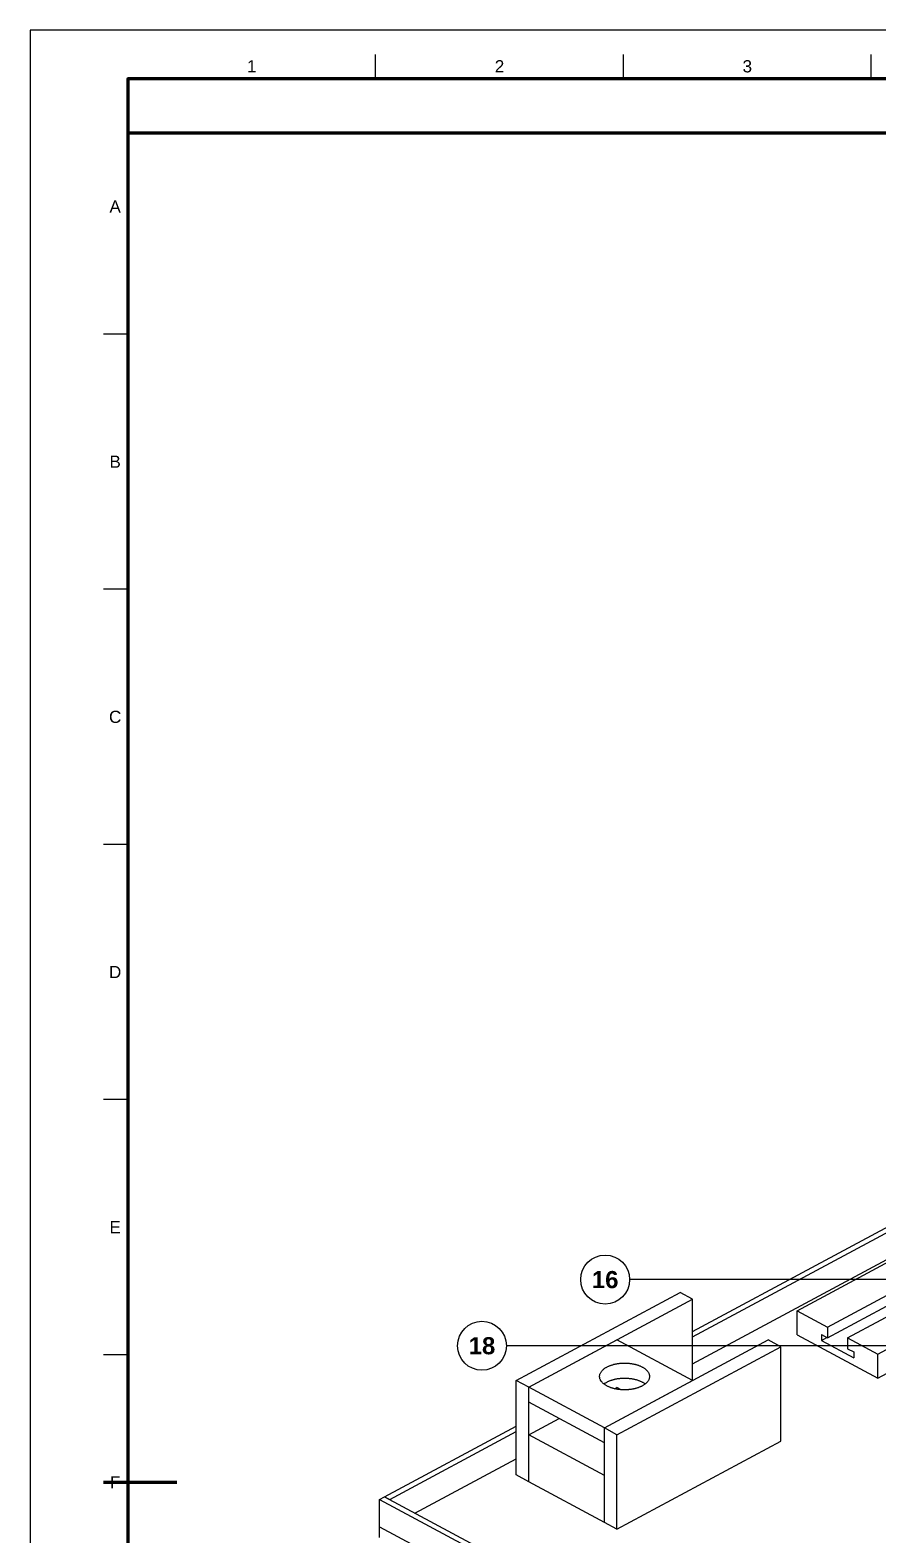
# Model space of a CAD drawing. Header units: millimetres. Extents: x 0 to 841, y 0 to 594.
# Drawn here: x 0 to 173.4, y 286.2 to 594 of the extents above; entities that cross this region are included whole.
import ezdxf
from ezdxf.enums import TextEntityAlignment as Align

# ---------------------------------------------------------------- set-up
doc = ezdxf.new("R2010")
doc.units = ezdxf.units.MM
for name, color, linetype, lineweight in [('COTA', 7, 'CONTINUOUS', 25), ('FINA', 7, 'CONTINUOUS', 25), ('MARCO', 7, 'CONTINUOUS', 70), ('TXT', 7, 'CONTINUOUS', 25)]:
    doc.layers.add(name, color=color, linetype=linetype, lineweight=lineweight)
doc.styles.add('STD', font='LiberationSans-Regular.ttf')
doc.styles.add('STDB', font='LiberationSans-Bold.ttf')

msp = doc.modelspace()

# ---------------------------------------------------------------- linework, layer by layer
at = {"layer": 'COTA'}
for p, q in [((221.91, 338.46), (122.64, 338.46)), ((289.58, 324.93), (97.44, 324.93))]:
    msp.add_line(p, q, dxfattribs=at)
at = {"layer": 'FINA'}
for p, q in [((70.69, 584), (70.69, 589)), ((121.38, 584), (121.38, 589)), ((172.06, 584), (172.06, 589)), ((20, 531.82), (15, 531.82)), ((20, 479.64), (15, 479.64)), ((20, 427.45), (15, 427.45)), ((20, 375.27), (15, 375.27)), ((20, 323.09), (15, 323.09))]:
    msp.add_line(p, q, dxfattribs=at)
msp.add_lwpolyline([(0, 0), (841, 0), (841, 594), (0, 594)], close=True, dxfattribs=at)
for points in [[(135.53, 327.84), (189.92, 357.05)], [(135.53, 326.74), (190.05, 356.01)], [(135.53, 321.2), (191.04, 351)], [(156.93, 332.07), (191.18, 350.47)], [(163.11, 328.75), (193.1, 344.85)], [(163.11, 326.54), (193.88, 343.05)], [(167.24, 326.54), (194.73, 341.29)], [(99.43, 317.82), (132.95, 335.81)], [(135.53, 334.43), (132.95, 335.81)], [(173.43, 323.21), (197.64, 336.21)], [(102.01, 316.43), (135.53, 334.43)], [(135.53, 317.82), (135.53, 334.43)], [(173.43, 318.29), (200.12, 332.63)], [(156.93, 327.15), (156.93, 332.07)], [(156.93, 332.07), (163.11, 328.75)], [(156.93, 327.15), (173.43, 318.29)], [(161.88, 327.2), (161.88, 325.97)], [(161.88, 327.2), (163.11, 326.54)], [(161.88, 325.97), (163.02, 326.59)], [(163.11, 328.75), (163.11, 326.54)], [(167.24, 326.54), (173.43, 323.21)], [(167.24, 326.54), (167.24, 324.32)], [(102.01, 316.43), (120.06, 326.12)], [(117.48, 308.13), (151, 326.12)], [(135.53, 317.82), (120.06, 326.12)], [(120.06, 306.74), (153.57, 324.74)], [(153.57, 324.74), (151, 326.12)], [(153.57, 305.42), (153.57, 324.74)], [(161.88, 325.97), (168.48, 322.43)], [(167.24, 324.32), (168.48, 323.66)], [(168.48, 323.66), (168.48, 322.43)], [(173.43, 318.29), (173.43, 323.21)], [(116.5, 318.65), (116.51, 318.77), (116.52, 318.89), (116.55, 319.01), (116.58, 319.12), (116.62, 319.24), (116.67, 319.35), (116.73, 319.45), (116.79, 319.56), (116.86, 319.65), (116.93, 319.75), (117.01, 319.84), (117.1, 319.93), (117.18, 320.01), (117.27, 320.09), (117.36, 320.17), (117.46, 320.25), (117.56, 320.32), (117.66, 320.38), (117.76, 320.45), (117.86, 320.51), (117.97, 320.57), (118.08, 320.63), (118.18, 320.68), (118.29, 320.73), (118.4, 320.78), (118.52, 320.83), (118.63, 320.87), (118.74, 320.92), (118.86, 320.96), (118.97, 320.99), (119.09, 321.03), (119.2, 321.06), (119.32, 321.1), (119.44, 321.13), (119.55, 321.16), (119.67, 321.18), (119.79, 321.21), (119.91, 321.23), (120.03, 321.25), (120.15, 321.27), (120.27, 321.29), (120.39, 321.31), (120.51, 321.32), (120.63, 321.34), (120.75, 321.35), (120.87, 321.36), (120.99, 321.37), (121.11, 321.37), (121.23, 321.38), (121.35, 321.38), (121.47, 321.39), (121.59, 321.39), (121.71, 321.39), (121.83, 321.38), (121.95, 321.38), (122.07, 321.38), (122.19, 321.37), (122.32, 321.36), (122.44, 321.35), (122.56, 321.34), (122.68, 321.33), (122.8, 321.31), (122.92, 321.3), (123.04, 321.28), (123.16, 321.26), (123.27, 321.24), (123.39, 321.21), (123.51, 321.19), (123.63, 321.16), (123.75, 321.13), (123.86, 321.1), (123.98, 321.07), (124.1, 321.04), (124.21, 321), (124.33, 320.96), (124.44, 320.93), (124.55, 320.88), (124.67, 320.84), (124.78, 320.79), (124.89, 320.74), (125, 320.69), (125.11, 320.64), (125.22, 320.58)], [(125.22, 320.58), (125.32, 320.53), (125.43, 320.46), (125.53, 320.4), (125.63, 320.33), (125.73, 320.26), (125.83, 320.18), (125.92, 320.11), (126.02, 320.03), (126.1, 319.94), (126.19, 319.85), (126.27, 319.76), (126.34, 319.66), (126.42, 319.56), (126.48, 319.46), (126.54, 319.35), (126.59, 319.24), (126.63, 319.13), (126.67, 319.01), (126.69, 318.89), (126.71, 318.77), (126.71, 318.65)], [(102.01, 316.43), (99.43, 317.82)], [(99.43, 298.5), (99.43, 317.82)], [(126.71, 318.65), (126.71, 318.53), (126.69, 318.41), (126.67, 318.29), (126.63, 318.17), (126.59, 318.06), (126.54, 317.95), (126.49, 317.85), (126.43, 317.74), (126.36, 317.64), (126.28, 317.55), (126.21, 317.46), (126.12, 317.37), (126.04, 317.29), (125.95, 317.21), (125.86, 317.13), (125.76, 317.06), (125.66, 316.98), (125.57, 316.92), (125.46, 316.85), (125.36, 316.79), (125.26, 316.73), (125.15, 316.68), (125.04, 316.62), (124.94, 316.57), (124.83, 316.52), (124.72, 316.47), (124.6, 316.43), (124.49, 316.39), (124.38, 316.35), (124.27, 316.31), (124.15, 316.27), (124.04, 316.24), (123.92, 316.2), (123.8, 316.17), (123.69, 316.14), (123.57, 316.12), (123.45, 316.09), (123.34, 316.07), (123.22, 316.05), (123.1, 316.03), (122.98, 316.01), (122.86, 315.99), (122.74, 315.97), (122.62, 315.96), (122.5, 315.95), (122.39, 315.94), (122.27, 315.93), (122.15, 315.92), (122.03, 315.92), (121.91, 315.91), (121.79, 315.91), (121.67, 315.91), (121.55, 315.91), (121.43, 315.91), (121.31, 315.91), (121.19, 315.92), (121.07, 315.92), (120.95, 315.93), (120.83, 315.94), (120.71, 315.95), (120.59, 315.96), (120.47, 315.97), (120.35, 315.99), (120.23, 316.01), (120.11, 316.03), (119.99, 316.05), (119.88, 316.07), (119.76, 316.09), (119.64, 316.12), (119.52, 316.14), (119.41, 316.17), (119.29, 316.2), (119.18, 316.24), (119.06, 316.27), (118.95, 316.31), (118.83, 316.35), (118.72, 316.39), (118.61, 316.43), (118.5, 316.47), (118.38, 316.52), (118.28, 316.57), (118.17, 316.62), (118.06, 316.68), (117.95, 316.73), (117.85, 316.79), (117.75, 316.85), (117.65, 316.92), (117.55, 316.98), (117.45, 317.06), (117.35, 317.13), (117.26, 317.21), (117.17, 317.29), (117.09, 317.37), (117.01, 317.46), (116.93, 317.55), (116.85, 317.64), (116.79, 317.74), (116.72, 317.85), (116.67, 317.95), (116.62, 318.06), (116.58, 318.17), (116.54, 318.29), (116.52, 318.41), (116.51, 318.53), (116.5, 318.65)], [(117.38, 317.11), (117.48, 317.18), (117.57, 317.25), (117.67, 317.32), (117.78, 317.38), (117.88, 317.44), (117.99, 317.5), (118.09, 317.56), (118.2, 317.61), (118.31, 317.66), (118.42, 317.71), (118.53, 317.76), (118.64, 317.8), (118.76, 317.84), (118.87, 317.88), (118.99, 317.92), (119.1, 317.96), (119.22, 317.99), (119.33, 318.02), (119.45, 318.05), (119.57, 318.08), (119.68, 318.11), (119.8, 318.13), (119.92, 318.16), (120.04, 318.18), (120.16, 318.2), (120.28, 318.22), (120.4, 318.23), (120.52, 318.25), (120.64, 318.26), (120.76, 318.27), (120.88, 318.28), (121, 318.29), (121.12, 318.3), (121.24, 318.3), (121.36, 318.31), (121.48, 318.31), (121.6, 318.31), (121.72, 318.31), (121.84, 318.31), (121.96, 318.3), (122.08, 318.3), (122.2, 318.29), (122.32, 318.28), (122.44, 318.27), (122.56, 318.26), (122.68, 318.25), (122.8, 318.23), (122.92, 318.22), (123.04, 318.2), (123.16, 318.18), (123.28, 318.16), (123.4, 318.14), (123.52, 318.11), (123.63, 318.09), (123.75, 318.06), (123.87, 318.03), (123.98, 318), (124.1, 317.96), (124.21, 317.93), (124.33, 317.89), (124.44, 317.85), (124.56, 317.81), (124.67, 317.76), (124.78, 317.72), (124.89, 317.67), (125, 317.62), (125.11, 317.56), (125.22, 317.51)], [(117.48, 308.13), (135.53, 317.82)], [(125.22, 317.51), (125.32, 317.45), (125.43, 317.39), (125.53, 317.32), (125.63, 317.25), (125.73, 317.18), (125.83, 317.11)], [(102.01, 297.11), (102.01, 316.43)], [(117.48, 308.13), (102.01, 316.43)], [(102.01, 313.36), (102.01, 316.43)], [(119.56, 316.13), (120.06, 316.4)], [(120.94, 315.93), (120.06, 316.4)], [(117.48, 305.05), (102.01, 313.36)], [(72.53, 294.02), (99.43, 308.47)], [(102.01, 306.71), (108.2, 310.03)], [(120.06, 306.74), (117.48, 308.13)], [(117.48, 288.81), (117.48, 308.13)], [(117.48, 305.05), (117.48, 308.13)], [(73.56, 293.47), (99.43, 307.36)], [(117.48, 298.41), (102.01, 306.71)], [(102.01, 297.11), (102.01, 306.71)], [(120.06, 287.43), (120.06, 306.74)], [(120.06, 287.43), (153.57, 305.42)], [(78.72, 290.7), (99.43, 301.82)], [(102.01, 297.11), (99.43, 298.5)], [(117.48, 288.81), (102.01, 297.11)], [(117.48, 288.81), (117.48, 298.41)], [(71.5, 293.47), (72.53, 294.02)], [(71.5, 287.93), (71.5, 293.47)], [(71.5, 293.47), (335.5, 151.73)], [(72.53, 294.02), (336.53, 152.28)], [(72.53, 294.02), (73.56, 293.47)], [(71.5, 285.72), (71.5, 287.93)], [(71.5, 287.93), (335.5, 146.19)], [(71.5, 287.93), (335.5, 146.19)], [(120.06, 287.43), (117.48, 288.81)]]:
    msp.add_lwpolyline(points, dxfattribs=at)
for centre in [(117.64, 338.46), (92.44, 324.93)]:
    msp.add_circle(centre, 5, dxfattribs=at)
at = {"layer": 'MARCO'}
msp.add_line((15, 297), (30, 297), dxfattribs=at)
for points in [[(20, 10), (831, 10), (831, 584), (20, 584)], [(20, 573), (831, 573), (831, 584), (20, 584)]]:
    msp.add_lwpolyline(points, close=True, dxfattribs=at)

# ---------------------------------------------------------------- texts
at = {"layer": 'TXT'}
for s, height, style, p in [('1', 2.5, 'STD', (45.34, 586.6)), ('2', 2.5, 'STD', (96.03, 586.6)), ('3', 2.5, 'STD', (146.72, 586.6)), ('A', 2.5, 'STD', (17.4, 557.91)), ('B', 2.5, 'STD', (17.4, 505.73)), ('C', 2.5, 'STD', (17.4, 453.55)), ('D', 2.5, 'STD', (17.4, 401.36)), ('E', 2.5, 'STD', (17.4, 349.18)), ('16', 3.5, 'STDB', (117.64, 338.46)), ('18', 3.5, 'STDB', (92.44, 324.93)), ('F', 2.5, 'STD', (17.4, 297))]:
    msp.add_text(s, height=height, dxfattribs=dict(at, style=style)).set_placement(p, align=Align.MIDDLE_CENTER)

doc.saveas('drawing.dxf')
